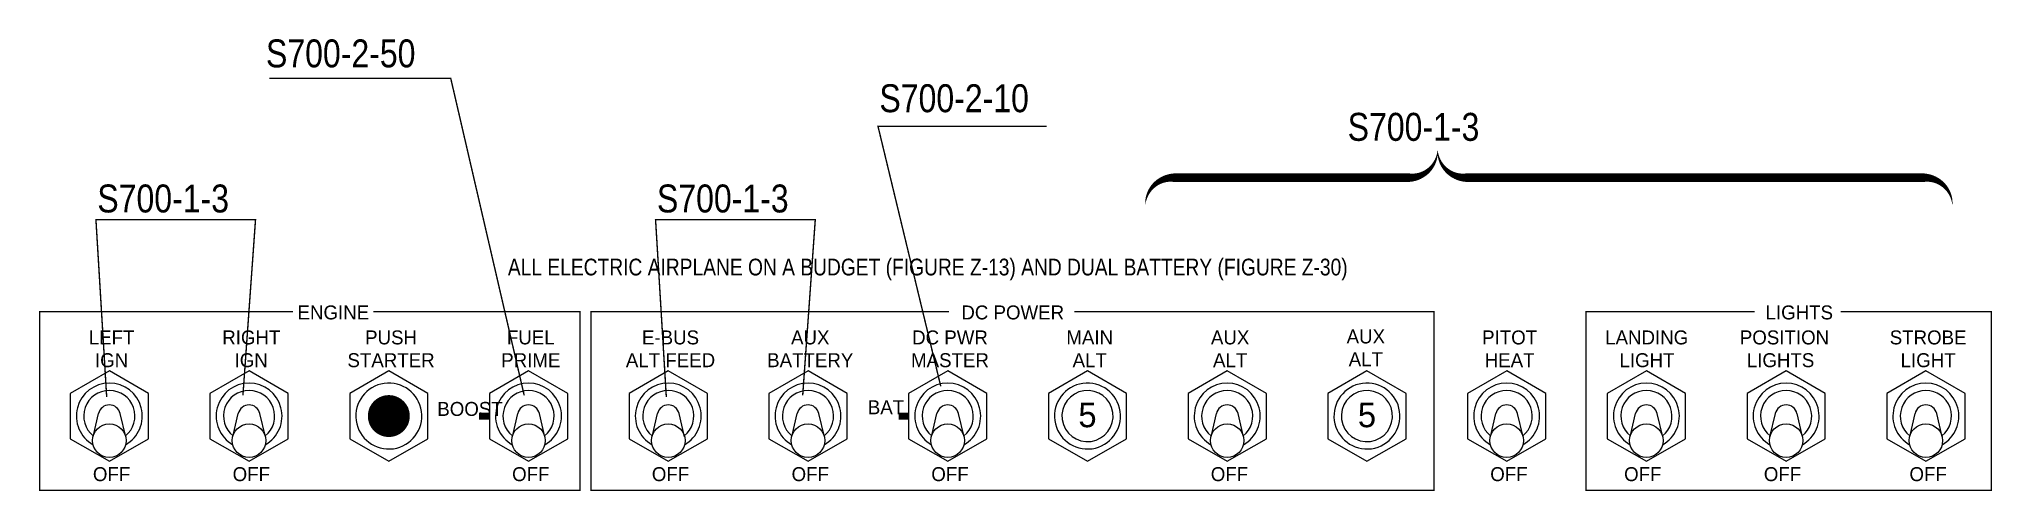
# Model space of a CAD drawing. Header units: inches. Extents: x 0.1 to 14.1, y 3.3 to 6.5.
import ezdxf
from ezdxf.enums import TextEntityAlignment as Align

# ---------------------------------------------------------------- set-up
doc = ezdxf.new("R2010")
doc.units = ezdxf.units.IN
doc.header["$MEASUREMENT"] = 0
doc.layers.add('INSETS', color=2, linetype='Continuous')
doc.styles.add('FUTURA', font='VELVET-L.SHX')
doc.styles.add('FUTURAV', font='VELVET-L.SHX')
doc.styles.get("Standard").update_dxf_attribs({"font": 'technic_.ttf'})

msp = doc.modelspace()

# ---------------------------------------------------------------- linework, layer by layer
at = {"const_width": 0.01}
for points in [[(1.765, 6.259), (3.062, 6.259), (3.588, 3.988)], [(7.327, 5.914), (6.12, 5.914), (6.569, 4.053)], [(0.6, 3.976), (0.523, 5.246), (1.665, 5.246), (1.575, 3.989)], [(4.605, 3.976), (4.528, 5.246), (5.671, 5.246), (5.581, 3.989)]]:
    msp.add_lwpolyline(points, dxfattribs=at)
for points in [[(8.033, 5.347, 0, 0.06, -0.414214), (8.233, 5.547, 0.06, 0.06, 0), (9.925, 5.547, 0.06, 0, 0.414214), (10.125, 5.747, 0, 0.06, 0.414214), (10.325, 5.547, 0.06, 0.06, 0), (13.609, 5.547, 0.06, 0, -0.414214), (13.809, 5.347, 0, 0, 0)], [(3.339, 3.84, 0.05, 0.05, 0), (3.265, 3.84, 0.05, 0.05, 0)], [(6.341, 3.84, 0.05, 0.05, 0), (6.267, 3.84, 0.05, 0.05, 0)]]:
    msp.add_lwpolyline(points, format="xyseb")
at = {"color": 7}
for points in [[(2.509, 4.588, 0.01, 0.01, 0), (3.988, 4.588, 0.01, 0.01, 0), (3.988, 3.309, 0.01, 0.01, 0), (0.121, 3.309, 0.01, 0.01, 0), (0.121, 4.588, 0.01, 0.01, 0), (1.934, 4.588, 0.01, 0.01, 0)], [(7.524, 4.588, 0.01, 0.01, 0), (10.098, 4.588, 0.01, 0.01, 0), (10.098, 3.309, 0.01, 0.01, 0), (4.065, 3.309, 0.01, 0.01, 0), (4.065, 4.588, 0.01, 0.01, 0), (6.628, 4.588, 0.01, 0.01, 0)], [(13.009, 4.588, 0.01, 0.01, 0), (14.087, 4.588, 0.01, 0.01, 0), (14.087, 3.309, 0.01, 0.01, 0), (11.187, 3.309, 0.01, 0.01, 0), (11.187, 4.588, 0.01, 0.01, 0), (12.393, 4.588, 0.01, 0.01, 0)]]:
    msp.add_lwpolyline(points, format="xyseb", dxfattribs=at)
at = {"const_width": 0.15}
msp.add_lwpolyline([(2.544, 3.84, 1), (2.694, 3.84, 1)], format="xyb", close=True, dxfattribs=at)
msp.add_circle((2.619, 3.84), 0.144)
at = {"layer": 'INSETS', "color": 7}
for p, q in [((0.503, 3.691), (0.542, 3.858)), ((0.736, 3.691), (0.697, 3.858)), ((1.503, 3.691), (1.542, 3.858)), ((1.736, 3.691), (1.697, 3.858)), ((3.503, 3.691), (3.542, 3.858)), ((3.736, 3.691), (3.697, 3.858)), ((4.503, 3.691), (4.542, 3.858)), ((4.736, 3.691), (4.697, 3.858)), ((5.503, 3.691), (5.542, 3.858)), ((5.736, 3.691), (5.697, 3.858)), ((6.503, 3.691), (6.542, 3.858)), ((6.736, 3.691), (6.697, 3.858)), ((8.503, 3.691), (8.542, 3.858)), ((8.736, 3.691), (8.697, 3.858)), ((10.503, 3.691), (10.542, 3.858)), ((10.736, 3.691), (10.697, 3.858)), ((11.503, 3.691), (11.542, 3.858)), ((11.736, 3.691), (11.697, 3.858)), ((12.503, 3.691), (12.542, 3.858)), ((12.736, 3.691), (12.697, 3.858)), ((13.503, 3.691), (13.542, 3.858)), ((13.736, 3.691), (13.697, 3.858))]:
    msp.add_line(p, q, dxfattribs=at)
for points in [[(0.339, 3.678), (0.619, 3.516), (0.899, 3.678), (0.899, 4.002), (0.619, 4.163), (0.339, 4.002)], [(1.339, 3.678), (1.619, 3.516), (1.899, 3.678), (1.899, 4.002), (1.619, 4.163), (1.339, 4.002)], [(2.339, 3.678), (2.619, 3.516), (2.899, 3.678), (2.899, 4.002), (2.619, 4.163), (2.339, 4.002)], [(3.339, 3.678), (3.619, 3.516), (3.899, 3.678), (3.899, 4.002), (3.619, 4.163), (3.339, 4.002)], [(4.339, 3.678), (4.619, 3.516), (4.899, 3.678), (4.899, 4.002), (4.619, 4.163), (4.339, 4.002)], [(5.339, 3.678), (5.619, 3.516), (5.899, 3.678), (5.899, 4.002), (5.619, 4.163), (5.339, 4.002)], [(6.339, 3.678), (6.619, 3.516), (6.899, 3.678), (6.899, 4.002), (6.619, 4.163), (6.339, 4.002)], [(7.339, 3.678), (7.619, 3.516), (7.899, 3.678), (7.899, 4.002), (7.619, 4.163), (7.339, 4.002)], [(8.339, 3.678), (8.619, 3.516), (8.899, 3.678), (8.899, 4.002), (8.619, 4.163), (8.339, 4.002)], [(9.339, 3.678), (9.619, 3.516), (9.899, 3.678), (9.899, 4.002), (9.619, 4.163), (9.339, 4.002)], [(10.339, 3.678), (10.619, 3.516), (10.899, 3.678), (10.899, 4.002), (10.619, 4.163), (10.339, 4.002)], [(11.339, 3.678), (11.619, 3.516), (11.899, 3.678), (11.899, 4.002), (11.619, 4.163), (11.339, 4.002)], [(12.339, 3.678), (12.619, 3.516), (12.899, 3.678), (12.899, 4.002), (12.619, 4.163), (12.339, 4.002)], [(13.339, 3.678), (13.619, 3.516), (13.899, 3.678), (13.899, 4.002), (13.619, 4.163), (13.339, 4.002)]]:
    msp.add_lwpolyline(points, close=True, dxfattribs=at)
for centre in [(0.619, 3.664), (1.619, 3.664), (3.619, 3.664), (4.619, 3.664), (5.619, 3.664), (6.619, 3.664), (8.619, 3.664), (10.619, 3.664), (11.619, 3.664), (12.619, 3.664), (13.619, 3.664)]:
    msp.add_circle(centre, 0.12, dxfattribs=at)
for centre, radius, start, end in [((0.619, 3.84), 0.236, 299.4681, 240.5319), ((1.619, 3.84), 0.236, 299.4681, 240.5319), ((2.619, 3.84), 0.236, 278.0345, 277.8078), ((3.619, 3.84), 0.236, 299.4681, 240.5319), ((4.619, 3.84), 0.236, 299.4681, 240.5319), ((5.619, 3.84), 0.236, 299.4681, 240.5319), ((6.619, 3.84), 0.236, 299.4681, 240.5319), ((7.619, 3.84), 0.236, 278.0345, 277.8078), ((8.619, 3.84), 0.236, 299.4681, 240.5319), ((9.619, 3.84), 0.236, 278.0345, 277.8078), ((10.619, 3.84), 0.236, 299.4681, 240.5319), ((11.619, 3.84), 0.236, 299.4681, 240.5319), ((12.619, 3.84), 0.236, 299.4681, 240.5319), ((13.619, 3.84), 0.236, 299.4681, 240.5319), ((0.619, 3.84), 0.183, 308.8391, 231.1609), ((0.619, 3.84), 0.0796, 13.1871, 166.8129), ((1.619, 3.84), 0.183, 308.8391, 231.1609), ((1.619, 3.84), 0.0796, 13.1871, 166.8129), ((3.619, 3.84), 0.183, 308.8391, 231.1609), ((3.619, 3.84), 0.0796, 13.1871, 166.8129), ((4.619, 3.84), 0.183, 308.8391, 231.1609), ((4.619, 3.84), 0.0796, 13.1871, 166.8129), ((5.619, 3.84), 0.183, 308.8391, 231.1609), ((5.619, 3.84), 0.0796, 13.1871, 166.8129), ((6.619, 3.84), 0.183, 308.8391, 231.1609), ((6.619, 3.84), 0.0796, 13.1871, 166.8129), ((7.619, 3.84), 0.183, 278.0345, 277.743), ((8.619, 3.84), 0.183, 308.8391, 231.1609), ((8.619, 3.84), 0.0796, 13.1871, 166.8129), ((9.619, 3.84), 0.183, 278.0345, 277.743), ((10.619, 3.84), 0.183, 308.8391, 231.1609), ((10.619, 3.84), 0.0796, 13.1871, 166.8129), ((11.619, 3.84), 0.183, 308.8391, 231.1609), ((11.619, 3.84), 0.0796, 13.1871, 166.8129), ((12.619, 3.84), 0.183, 308.8391, 231.1609), ((12.619, 3.84), 0.0796, 13.1871, 166.8129), ((13.619, 3.84), 0.183, 308.8391, 231.1609), ((13.619, 3.84), 0.0796, 13.1871, 166.8129)]:
    msp.add_arc(centre, radius, start, end, dxfattribs=at)

# ---------------------------------------------------------------- texts
for s, height, p in [('S700-2-50', 0.2, (1.74, 6.337)), ('S700-2-10', 0.2, (6.13, 6.016)), ('S700-1-3', 0.2, (9.481, 5.811)), ('S700-1-3', 0.2, (0.533, 5.298)), ('S700-1-3', 0.2, (4.538, 5.298)), ('ALL ELECTRIC AIRPLANE ON A BUDGET (FIGURE Z-13) AND DUAL BATTERY (FIGURE Z-30)', 0.12, (3.471, 4.847))]:
    msp.add_text(s, height=height).set_placement(p)
at = {"color": 7, "style": 'FUTURA'}
for s, height, p in [('ENGINE', 0.1, (2.222, 4.532)), ('DC POWER', 0.1, (7.084, 4.532)), ('LIGHTS', 0.1, (12.713, 4.532)), ('LEFT', 0.1, (0.635, 4.353)), ('RIGHT', 0.1, (1.635, 4.353)), ('PUSH', 0.1, (2.635, 4.353)), ('FUEL', 0.1, (3.635, 4.353)), ('E-BUS', 0.1, (4.635, 4.353)), ('AUX', 0.1, (5.635, 4.353)), ('DC PWR', 0.1, (6.635, 4.353)), ('MAIN', 0.1, (7.635, 4.353)), ('AUX', 0.1, (8.64, 4.353)), ('AUX', 0.1, (9.611, 4.36)), ('PITOT', 0.1, (10.64, 4.353)), ('LANDING', 0.1, (11.621, 4.353)), ('POSITION', 0.1, (12.607, 4.353)), ('STROBE', 0.1, (13.635, 4.353)), ('IGN', 0.1, (0.635, 4.19)), ('IGN', 0.1, (1.634, 4.19)), ('STARTER', 0.1, (2.635, 4.19)), ('PRIME', 0.1, (3.635, 4.19)), ('ALT FEED', 0.1, (4.635, 4.19)), ('BATTERY', 0.1, (5.635, 4.19)), ('MASTER', 0.1, (6.635, 4.19)), ('ALT', 0.1, (7.635, 4.19)), ('ALT', 0.1, (8.64, 4.19)), ('ALT', 0.1, (9.611, 4.197)), ('HEAT', 0.1, (10.64, 4.19)), ('LIGHT', 0.1, (11.623, 4.19)), ('LIGHTS', 0.1, (12.579, 4.19)), ('LIGHT', 0.1, (13.635, 4.19)), ('5', 0.175, (7.619, 3.76)), ('5', 0.175, (9.619, 3.76)), ('OFF', 0.1, (0.635, 3.374)), ('OFF', 0.1, (1.635, 3.374)), ('OFF', 0.1, (3.635, 3.374)), ('OFF', 0.1, (4.635, 3.374)), ('OFF', 0.1, (5.635, 3.374)), ('OFF', 0.1, (6.635, 3.374)), ('OFF', 0.1, (8.635, 3.374)), ('OFF', 0.1, (10.635, 3.374)), ('OFF', 0.1, (11.593, 3.374)), ('OFF', 0.1, (12.593, 3.374)), ('OFF', 0.1, (13.635, 3.374))]:
    msp.add_text(s, height=height, dxfattribs=at).set_placement(p, align=Align.CENTER)
at = {"style": 'FUTURAV'}
for s, p in [('BOOST', (3.2, 3.841)), ('BAT', (6.177, 3.853))]:
    msp.add_text(s, height=0.1, dxfattribs=at).set_placement(p, align=Align.CENTER)

doc.saveas('drawing.dxf')
